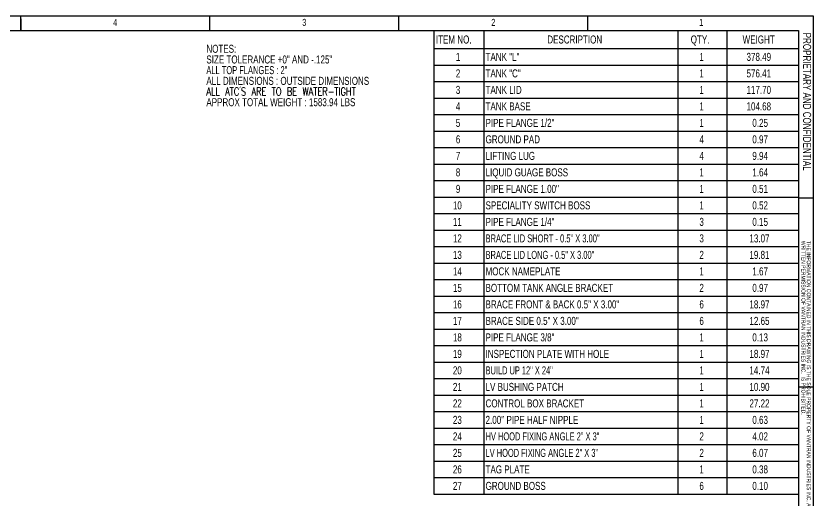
# Model space of a CAD drawing. Header units: inches. Extents: x 1 to 529, y 1 to 374.
# Drawn here: x 262.9 to 528.5, y 212.5 to 373.6 of the extents above; entities that cross this region are included whole.
import ezdxf

# ---------------------------------------------------------------- set-up
doc = ezdxf.new("R2010")
doc.units = ezdxf.units.IN
doc.header["$LTSCALE"] = 32
doc.header["$MEASUREMENT"] = 0
doc.layers.add('FORMAT', color=7, linetype='Continuous')
doc.styles.add('SLDTEXTSTYLE0', font='TXT', dxfattribs={"width": 0.75})
doc.styles.add('SLDTEXTSTYLE1', font='TXT', dxfattribs={"width": 0.7})
doc.styles.add('SLDTEXTSTYLE2', font='TXT', dxfattribs={"width": 0.75, "bigfont": 'bigfont'})
doc.styles.add('SLDTEXTSTYLE4', font='TXT', dxfattribs={"width": 0.698276})
doc.styles.add('SLDTEXTSTYLE5', font='TXT', dxfattribs={"width": 0.694444})
doc.styles.add('SLDTEXTSTYLE6', font='TXT', dxfattribs={"width": 0.696429})

# ---------------------------------------------------------------- blocks, each defined once
blk = doc.blocks.new('SW_NOTE_0')
at = {"layer": 'FORMAT', "color": 0, "attachment_point": 1}
for s, insert, char_height, style in [('NOTES:', (0, 3.44), 2.667, 'SLDTEXTSTYLE0'), ('SIZE TOLERANCE +0" AND -.125"', (0, -0.12), 2.6667, 'SLDTEXTSTYLE0'), ('ALL TOP FLANGES : 2"', (0, -3.67), 2.6667, 'SLDTEXTSTYLE1'), ('ALL DIMENSIONS : OUTSIDE DIMENSIONS', (0, -7.23), 2.6667, 'SLDTEXTSTYLE0'), ('ALL ATC’S ARE TO BE WATER-TIGHT', (0, -10.78), 2.6667, 'SLDTEXTSTYLE2'), ('APPROX TOTAL WEIGHT : 1583.94 LBS', (0, -14.34), 2.6667, 'SLDTEXTSTYLE0')]:
    blk.add_mtext(s, dxfattribs=dict(at, insert=insert, char_height=char_height, style=style))
blk = doc.blocks.new('SW_NOTE_0_1')
at = {"color": 0, "linetype": 'Continuous', "lineweight": 0, "attachment_point": 1, "rotation": 270, "style": 'SLDTEXTSTYLE0'}
for s, insert, char_height in [('WRITTEN PERMISSION OF VANTRAN INDUSTRIES INC.  IS PROHIBITED.', (-0.06, 0), 1.3333), ('THE INFORMATION CONTAINED IN THIS DRAWING IS THE SOLE PROPERTY OF VANTRAN INDUSTRIES INC. ANY REPRODUCTION IN PART OR AS A WHOLE WITHOUT  THE', (1.72, 0), 1.33333)]:
    blk.add_mtext(s, dxfattribs=dict(at, insert=insert, char_height=char_height))
blk = doc.blocks.new('SW_TABLEANNOTATION_0')
at = {"layer": 'FORMAT', "color": 0}
for p, q in [((0, 0), (0, -6.08)), ((0, 0), (16.62, 0)), ((16.62, 0), (16.62, -6.08)), ((16.62, 0), (81.33, 0)), ((81.33, 0), (81.33, -6.08)), ((81.33, 0), (97.61, 0)), ((97.61, 0), (97.61, -6.08)), ((97.61, 0), (121.57, 0)), ((121.57, 0), (121.57, -6.08)), ((0, -6.08), (16.62, -6.08)), ((0, -6.08), (0, -11.57)), ((16.62, -6.08), (81.33, -6.08)), ((16.62, -6.08), (16.62, -11.57)), ((81.33, -6.08), (97.61, -6.08)), ((81.33, -6.08), (81.33, -11.57)), ((97.61, -6.08), (121.57, -6.08)), ((97.61, -6.08), (97.61, -11.57)), ((121.57, -6.08), (121.57, -11.57)), ((0, -11.57), (0, -17.06)), ((0, -11.57), (16.62, -11.57)), ((16.62, -11.57), (16.62, -17.06)), ((16.62, -11.57), (81.33, -11.57)), ((81.33, -11.57), (81.33, -17.06)), ((81.33, -11.57), (97.61, -11.57)), ((97.61, -11.57), (97.61, -17.06)), ((97.61, -11.57), (121.57, -11.57)), ((121.57, -11.57), (121.57, -17.06)), ((0, -17.06), (0, -22.55)), ((0, -17.06), (16.62, -17.06)), ((16.62, -17.06), (16.62, -22.55)), ((16.62, -17.06), (81.33, -17.06)), ((81.33, -17.06), (81.33, -22.55)), ((81.33, -17.06), (97.61, -17.06)), ((97.61, -17.06), (97.61, -22.55)), ((97.61, -17.06), (121.57, -17.06)), ((121.57, -17.06), (121.57, -22.55)), ((0, -22.55), (0, -28.04)), ((0, -22.55), (16.62, -22.55)), ((16.62, -22.55), (16.62, -28.04)), ((16.62, -22.55), (81.33, -22.55)), ((81.33, -22.55), (81.33, -28.04)), ((81.33, -22.55), (97.61, -22.55)), ((97.61, -22.55), (97.61, -28.04)), ((97.61, -22.55), (121.57, -22.55)), ((121.57, -22.55), (121.57, -28.04)), ((0, -28.04), (0, -33.54)), ((0, -28.04), (16.62, -28.04)), ((16.62, -28.04), (16.62, -33.54)), ((16.62, -28.04), (81.33, -28.04)), ((81.33, -28.04), (81.33, -33.54)), ((81.33, -28.04), (97.61, -28.04)), ((97.61, -28.04), (97.61, -33.54)), ((97.61, -28.04), (121.57, -28.04)), ((121.57, -28.04), (121.57, -33.54)), ((0, -33.54), (0, -39.03)), ((0, -33.54), (16.62, -33.54)), ((16.62, -33.54), (16.62, -39.03)), ((16.62, -33.54), (81.33, -33.54)), ((81.33, -33.54), (81.33, -39.03)), ((81.33, -33.54), (97.61, -33.54)), ((97.61, -33.54), (97.61, -39.03)), ((97.61, -33.54), (121.57, -33.54)), ((121.57, -33.54), (121.57, -39.03)), ((0, -39.03), (0, -44.52)), ((0, -39.03), (16.62, -39.03)), ((16.62, -39.03), (16.62, -44.52)), ((16.62, -39.03), (81.33, -39.03)), ((81.33, -39.03), (81.33, -44.52)), ((81.33, -39.03), (97.61, -39.03)), ((97.61, -39.03), (97.61, -44.52)), ((97.61, -39.03), (121.57, -39.03)), ((121.57, -39.03), (121.57, -44.52)), ((0, -44.52), (0, -50.01)), ((0, -44.52), (16.62, -44.52)), ((16.62, -44.52), (16.62, -50.01)), ((16.62, -44.52), (81.33, -44.52)), ((81.33, -44.52), (81.33, -50.01)), ((81.33, -44.52), (97.61, -44.52)), ((97.61, -44.52), (97.61, -50.01)), ((97.61, -44.52), (121.57, -44.52)), ((121.57, -44.52), (121.57, -50.01)), ((0, -50.01), (0, -55.5)), ((0, -50.01), (16.62, -50.01)), ((16.62, -50.01), (16.62, -55.5)), ((16.62, -50.01), (81.33, -50.01)), ((81.33, -50.01), (81.33, -55.5)), ((81.33, -50.01), (97.61, -50.01)), ((97.61, -50.01), (97.61, -55.5)), ((97.61, -50.01), (121.57, -50.01)), ((121.57, -50.01), (121.57, -55.5)), ((0, -55.5), (0, -61)), ((0, -55.5), (16.62, -55.5)), ((16.62, -55.5), (16.62, -61)), ((16.62, -55.5), (81.33, -55.5)), ((81.33, -55.5), (81.33, -61)), ((81.33, -55.5), (97.61, -55.5)), ((97.61, -55.5), (97.61, -61)), ((97.61, -55.5), (121.57, -55.5)), ((121.57, -55.5), (121.57, -61)), ((0, -61), (0, -66.49)), ((0, -61), (16.62, -61)), ((16.62, -61), (16.62, -66.49)), ((16.62, -61), (81.33, -61)), ((81.33, -61), (81.33, -66.49)), ((81.33, -61), (97.61, -61)), ((97.61, -61), (97.61, -66.49)), ((97.61, -61), (121.57, -61)), ((121.57, -61), (121.57, -66.49)), ((0, -66.49), (0, -71.98)), ((0, -66.49), (16.62, -66.49)), ((16.62, -66.49), (16.62, -71.98)), ((16.62, -66.49), (81.33, -66.49)), ((81.33, -66.49), (81.33, -71.98)), ((81.33, -66.49), (97.61, -66.49)), ((97.61, -66.49), (97.61, -71.98)), ((97.61, -66.49), (121.57, -66.49)), ((121.57, -66.49), (121.57, -71.98)), ((0, -71.98), (0, -77.47)), ((0, -71.98), (16.62, -71.98)), ((16.62, -71.98), (16.62, -77.47)), ((16.62, -71.98), (81.33, -71.98)), ((81.33, -71.98), (81.33, -77.47)), ((81.33, -71.98), (97.61, -71.98)), ((97.61, -71.98), (97.61, -77.47)), ((97.61, -71.98), (121.57, -71.98)), ((121.57, -71.98), (121.57, -77.47)), ((0, -77.47), (0, -82.97)), ((0, -77.47), (16.62, -77.47)), ((16.62, -77.47), (16.62, -82.97)), ((16.62, -77.47), (81.33, -77.47)), ((81.33, -77.47), (81.33, -82.97)), ((81.33, -77.47), (97.61, -77.47)), ((97.61, -77.47), (97.61, -82.97)), ((97.61, -77.47), (121.57, -77.47)), ((121.57, -77.47), (121.57, -82.97)), ((0, -82.97), (0, -88.46)), ((0, -82.97), (16.62, -82.97)), ((16.62, -82.97), (16.62, -88.46)), ((16.62, -82.97), (81.33, -82.97)), ((81.33, -82.97), (81.33, -88.46)), ((81.33, -82.97), (97.61, -82.97)), ((97.61, -82.97), (97.61, -88.46)), ((97.61, -82.97), (121.57, -82.97)), ((121.57, -82.97), (121.57, -88.46)), ((0, -88.46), (0, -93.95)), ((0, -88.46), (16.62, -88.46)), ((16.62, -88.46), (16.62, -93.95)), ((16.62, -88.46), (81.33, -88.46)), ((81.33, -88.46), (81.33, -93.95)), ((81.33, -88.46), (97.61, -88.46)), ((97.61, -88.46), (97.61, -93.95)), ((97.61, -88.46), (121.57, -88.46)), ((121.57, -88.46), (121.57, -93.95)), ((0, -93.95), (0, -99.44)), ((0, -93.95), (16.62, -93.95)), ((16.62, -93.95), (16.62, -99.44)), ((16.62, -93.95), (81.33, -93.95)), ((81.33, -93.95), (81.33, -99.44)), ((81.33, -93.95), (97.61, -93.95)), ((97.61, -93.95), (97.61, -99.44)), ((97.61, -93.95), (121.57, -93.95)), ((121.57, -93.95), (121.57, -99.44)), ((0, -99.44), (0, -104.93)), ((0, -99.44), (16.62, -99.44)), ((16.62, -99.44), (16.62, -104.93)), ((16.62, -99.44), (81.33, -99.44)), ((81.33, -99.44), (81.33, -104.93)), ((81.33, -99.44), (97.61, -99.44)), ((97.61, -99.44), (97.61, -104.93)), ((97.61, -99.44), (121.57, -99.44)), ((121.57, -99.44), (121.57, -104.93)), ((0, -104.93), (0, -110.43)), ((0, -104.93), (16.62, -104.93)), ((16.62, -104.93), (16.62, -110.43)), ((16.62, -104.93), (81.33, -104.93)), ((81.33, -104.93), (81.33, -110.43)), ((81.33, -104.93), (97.61, -104.93)), ((97.61, -104.93), (97.61, -110.43)), ((97.61, -104.93), (121.57, -104.93)), ((121.57, -104.93), (121.57, -110.43)), ((0, -110.43), (0, -115.92)), ((0, -110.43), (16.62, -110.43)), ((16.62, -110.43), (16.62, -115.92)), ((16.62, -110.43), (81.33, -110.43)), ((81.33, -110.43), (81.33, -115.92)), ((81.33, -110.43), (97.61, -110.43)), ((97.61, -110.43), (97.61, -115.92)), ((97.61, -110.43), (121.57, -110.43)), ((121.57, -110.43), (121.57, -115.92)), ((0, -115.92), (0, -121.41)), ((0, -115.92), (16.62, -115.92)), ((16.62, -115.92), (16.62, -121.41)), ((16.62, -115.92), (81.33, -115.92)), ((81.33, -115.92), (81.33, -121.41)), ((81.33, -115.92), (97.61, -115.92)), ((97.61, -115.92), (97.61, -121.41)), ((97.61, -115.92), (121.57, -115.92)), ((121.57, -115.92), (121.57, -121.41)), ((0, -121.41), (0, -126.9)), ((0, -121.41), (16.62, -121.41)), ((16.62, -121.41), (16.62, -126.9)), ((16.62, -121.41), (81.33, -121.41)), ((81.33, -121.41), (81.33, -126.9)), ((81.33, -121.41), (97.61, -121.41)), ((97.61, -121.41), (97.61, -126.9)), ((97.61, -121.41), (121.57, -121.41)), ((121.57, -121.41), (121.57, -126.9)), ((0, -126.9), (0, -132.39)), ((0, -126.9), (16.62, -126.9)), ((16.62, -126.9), (16.62, -132.39)), ((16.62, -126.9), (81.33, -126.9)), ((81.33, -126.9), (81.33, -132.39)), ((81.33, -126.9), (97.61, -126.9)), ((97.61, -126.9), (97.61, -132.39)), ((97.61, -126.9), (121.57, -126.9)), ((121.57, -126.9), (121.57, -132.39)), ((0, -132.39), (0, -137.89)), ((0, -132.39), (16.62, -132.39)), ((16.62, -132.39), (16.62, -137.89)), ((16.62, -132.39), (81.33, -132.39)), ((81.33, -132.39), (81.33, -137.89)), ((81.33, -132.39), (97.61, -132.39)), ((97.61, -132.39), (97.61, -137.89)), ((97.61, -132.39), (121.57, -132.39)), ((121.57, -132.39), (121.57, -137.89)), ((0, -137.89), (0, -143.38)), ((0, -137.89), (16.62, -137.89)), ((16.62, -137.89), (16.62, -143.38)), ((16.62, -137.89), (81.33, -137.89)), ((81.33, -137.89), (81.33, -143.38)), ((81.33, -137.89), (97.61, -137.89)), ((97.61, -137.89), (97.61, -143.38)), ((97.61, -137.89), (121.57, -137.89)), ((121.57, -137.89), (121.57, -143.38)), ((0, -143.38), (0, -148.87)), ((0, -143.38), (16.62, -143.38)), ((16.62, -143.38), (16.62, -148.87)), ((16.62, -143.38), (81.33, -143.38)), ((81.33, -143.38), (81.33, -148.87)), ((81.33, -143.38), (97.61, -143.38)), ((97.61, -143.38), (97.61, -148.87)), ((97.61, -143.38), (121.57, -143.38)), ((121.57, -143.38), (121.57, -148.87)), ((0, -148.87), (0, -154.36)), ((0, -148.87), (16.62, -148.87)), ((16.62, -148.87), (16.62, -154.36)), ((16.62, -148.87), (81.33, -148.87)), ((81.33, -148.87), (81.33, -154.36)), ((81.33, -148.87), (97.61, -148.87)), ((97.61, -148.87), (97.61, -154.36)), ((97.61, -148.87), (121.57, -148.87)), ((121.57, -148.87), (121.57, -154.36)), ((0, -154.36), (16.62, -154.36)), ((16.62, -154.36), (81.33, -154.36)), ((81.33, -154.36), (97.61, -154.36)), ((97.61, -154.36), (121.57, -154.36))]:
    blk.add_line(p, q, dxfattribs=at)
at = {"layer": 'FORMAT', "color": 0, "attachment_point": 1}
for s, insert, char_height, style in [('ITEM NO.', (0.7, -1.7), 2.667, 'SLDTEXTSTYLE0'), ('DESCRIPTION', (37.82, -1.7), 2.6667, 'SLDTEXTSTYLE0'), ('QTY.', (85.61, -1.7), 2.667, 'SLDTEXTSTYLE0'), ('WEIGHT', (102.9, -1.7), 2.667, 'SLDTEXTSTYLE0'), ('1', (7.34, -7.48), 2.67, 'SLDTEXTSTYLE0'), ('TANK "L"', (17.25, -7.48), 2.667, 'SLDTEXTSTYLE0'), ('1', (88.5, -7.48), 2.67, 'SLDTEXTSTYLE0'), ('378.49', (104.2, -7.48), 2.667, 'SLDTEXTSTYLE0'), ('2', (7.34, -12.98), 2.67, 'SLDTEXTSTYLE0'), ('TANK "C"', (17.25, -12.98), 2.667, 'SLDTEXTSTYLE0'), ('1', (88.5, -12.98), 2.67, 'SLDTEXTSTYLE0'), ('576.41', (104.2, -12.98), 2.667, 'SLDTEXTSTYLE0'), ('3', (7.34, -18.47), 2.67, 'SLDTEXTSTYLE0'), ('TANK LID', (17.25, -18.47), 2.667, 'SLDTEXTSTYLE0'), ('1', (88.5, -18.47), 2.67, 'SLDTEXTSTYLE0'), ('117.70', (104.2, -18.47), 2.667, 'SLDTEXTSTYLE0'), ('4', (7.34, -23.96), 2.67, 'SLDTEXTSTYLE0'), ('TANK BASE', (17.25, -23.96), 2.667, 'SLDTEXTSTYLE0'), ('1', (88.5, -23.96), 2.67, 'SLDTEXTSTYLE0'), ('104.68', (104.2, -23.96), 2.667, 'SLDTEXTSTYLE0'), ('5', (7.34, -29.45), 2.67, 'SLDTEXTSTYLE0'), ('PIPE FLANGE 1/2"', (17.25, -29.45), 2.6667, 'SLDTEXTSTYLE0'), ('1', (88.5, -29.45), 2.67, 'SLDTEXTSTYLE0'), ('0.25', (106.14, -29.45), 2.667, 'SLDTEXTSTYLE0'), ('6', (7.34, -34.94), 2.67, 'SLDTEXTSTYLE0'), ('GROUND PAD', (17.25, -34.94), 2.667, 'SLDTEXTSTYLE0'), ('4', (88.5, -34.94), 2.67, 'SLDTEXTSTYLE0'), ('0.97', (106.14, -34.94), 2.667, 'SLDTEXTSTYLE0'), ('7', (7.34, -40.44), 2.67, 'SLDTEXTSTYLE0'), ('LIFTING LUG', (17.25, -40.44), 2.6667, 'SLDTEXTSTYLE0'), ('4', (88.5, -40.44), 2.67, 'SLDTEXTSTYLE0'), ('9.94', (106.14, -40.44), 2.667, 'SLDTEXTSTYLE0'), ('8', (7.34, -45.93), 2.67, 'SLDTEXTSTYLE0'), ('LIQUID GUAGE BOSS', (17.25, -45.93), 2.6667, 'SLDTEXTSTYLE0'), ('1', (88.5, -45.93), 2.67, 'SLDTEXTSTYLE0'), ('1.64', (106.14, -45.93), 2.667, 'SLDTEXTSTYLE0'), ('9', (7.34, -51.42), 2.67, 'SLDTEXTSTYLE0'), ('PIPE FLANGE 1.00"', (17.25, -51.42), 2.6667, 'SLDTEXTSTYLE0'), ('1', (88.5, -51.42), 2.67, 'SLDTEXTSTYLE0'), ('0.51', (106.14, -51.42), 2.667, 'SLDTEXTSTYLE0'), ('10', (6.37, -56.91), 2.667, 'SLDTEXTSTYLE0'), ('SPECIALITY SWITCH BOSS', (17.25, -56.91), 2.6667, 'SLDTEXTSTYLE0'), ('1', (88.5, -56.91), 2.67, 'SLDTEXTSTYLE0'), ('0.52', (106.14, -56.91), 2.667, 'SLDTEXTSTYLE0'), ('11', (6.37, -62.4), 2.667, 'SLDTEXTSTYLE0'), ('PIPE FLANGE 1/4"', (17.25, -62.4), 2.6667, 'SLDTEXTSTYLE0'), ('3', (88.5, -62.4), 2.67, 'SLDTEXTSTYLE0'), ('0.15', (106.14, -62.4), 2.667, 'SLDTEXTSTYLE0'), ('12', (6.37, -67.9), 2.667, 'SLDTEXTSTYLE0'), ('BRACE LID SHORT - 0.5" X 3.00"', (17.25, -67.9), 2.6667, 'SLDTEXTSTYLE1'), ('3', (88.5, -67.9), 2.67, 'SLDTEXTSTYLE0'), ('13.07', (105.17, -67.9), 2.667, 'SLDTEXTSTYLE0'), ('13', (6.37, -73.39), 2.667, 'SLDTEXTSTYLE0'), ('BRACE LID LONG - 0.5" X 3.00"', (17.25, -73.39), 2.6667, 'SLDTEXTSTYLE4'), ('2', (88.5, -73.39), 2.67, 'SLDTEXTSTYLE0'), ('19.81', (105.17, -73.39), 2.667, 'SLDTEXTSTYLE0'), ('14', (6.37, -78.88), 2.667, 'SLDTEXTSTYLE0'), ('MOCK NAMEPLATE', (17.25, -78.88), 2.6667, 'SLDTEXTSTYLE0'), ('1', (88.5, -78.88), 2.67, 'SLDTEXTSTYLE0'), ('1.67', (106.14, -78.88), 2.667, 'SLDTEXTSTYLE0'), ('15', (6.37, -84.37), 2.667, 'SLDTEXTSTYLE0'), ('BOTTOM TANK ANGLE BRACKET', (17.25, -84.37), 2.6667, 'SLDTEXTSTYLE0'), ('2', (88.5, -84.37), 2.67, 'SLDTEXTSTYLE0'), ('0.97', (106.14, -84.37), 2.667, 'SLDTEXTSTYLE0'), ('16', (6.37, -89.87), 2.667, 'SLDTEXTSTYLE0'), ('BRACE FRONT & BACK 0.5" X 3.00"', (17.25, -89.87), 2.6667, 'SLDTEXTSTYLE0'), ('6', (88.5, -89.87), 2.67, 'SLDTEXTSTYLE0'), ('18.97', (105.17, -89.87), 2.667, 'SLDTEXTSTYLE0'), ('17', (6.37, -95.36), 2.667, 'SLDTEXTSTYLE0'), ('BRACE SIDE 0.5" X 3.00"', (17.25, -95.36), 2.6667, 'SLDTEXTSTYLE0'), ('6', (88.5, -95.36), 2.67, 'SLDTEXTSTYLE0'), ('12.65', (105.17, -95.36), 2.667, 'SLDTEXTSTYLE0'), ('18', (6.37, -100.85), 2.667, 'SLDTEXTSTYLE0'), ('PIPE FLANGE 3/8"', (17.25, -100.85), 2.6667, 'SLDTEXTSTYLE0'), ('1', (88.5, -100.85), 2.67, 'SLDTEXTSTYLE0'), ('0.13', (106.14, -100.85), 2.667, 'SLDTEXTSTYLE0'), ('19', (6.37, -106.34), 2.667, 'SLDTEXTSTYLE0'), ('INSPECTION PLATE WITH HOLE', (17.25, -106.34), 2.6667, 'SLDTEXTSTYLE0'), ('1', (88.5, -106.34), 2.67, 'SLDTEXTSTYLE0'), ('18.97', (105.17, -106.34), 2.667, 'SLDTEXTSTYLE0'), ('20', (6.37, -111.83), 2.667, 'SLDTEXTSTYLE0'), ('BUILD UP 12" X 24"', (17.25, -111.83), 2.6667, 'SLDTEXTSTYLE5'), ('1', (88.5, -111.83), 2.67, 'SLDTEXTSTYLE0'), ('14.74', (105.17, -111.83), 2.667, 'SLDTEXTSTYLE0'), ('21', (6.37, -117.33), 2.667, 'SLDTEXTSTYLE0'), ('LV BUSHING PATCH', (17.25, -117.33), 2.6667, 'SLDTEXTSTYLE0'), ('1', (88.5, -117.33), 2.67, 'SLDTEXTSTYLE0'), ('10.90', (105.17, -117.33), 2.667, 'SLDTEXTSTYLE0'), ('22', (6.37, -122.82), 2.667, 'SLDTEXTSTYLE0'), ('CONTROL BOX BRACKET', (17.25, -122.82), 2.6667, 'SLDTEXTSTYLE0'), ('1', (88.5, -122.82), 2.67, 'SLDTEXTSTYLE0'), ('27.22', (105.17, -122.82), 2.667, 'SLDTEXTSTYLE0'), ('23', (6.37, -128.31), 2.667, 'SLDTEXTSTYLE0'), ("2.00'' PIPE HALF NIPPLE", (17.25, -128.31), 2.6667, 'SLDTEXTSTYLE0'), ('1', (88.5, -128.31), 2.67, 'SLDTEXTSTYLE0'), ('0.63', (106.14, -128.31), 2.667, 'SLDTEXTSTYLE0'), ('24', (6.37, -133.8), 2.667, 'SLDTEXTSTYLE0'), ('HV HOOD FIXING ANGLE 2" X 3"', (17.25, -133.8), 2.6667, 'SLDTEXTSTYLE6'), ('2', (88.5, -133.8), 2.67, 'SLDTEXTSTYLE0'), ('4.02', (106.14, -133.8), 2.667, 'SLDTEXTSTYLE0'), ('25', (6.37, -139.29), 2.667, 'SLDTEXTSTYLE0'), ('LV HOOD FIXING ANGLE 2" X 3"', (17.25, -139.29), 2.6667, 'SLDTEXTSTYLE6'), ('2', (88.5, -139.29), 2.67, 'SLDTEXTSTYLE0'), ('6.07', (106.14, -139.29), 2.667, 'SLDTEXTSTYLE0'), ('26', (6.37, -144.79), 2.667, 'SLDTEXTSTYLE0'), ('TAG PLATE', (17.25, -144.79), 2.667, 'SLDTEXTSTYLE0'), ('1', (88.5, -144.79), 2.67, 'SLDTEXTSTYLE0'), ('0.38', (106.14, -144.79), 2.667, 'SLDTEXTSTYLE0'), ('27', (6.37, -150.28), 2.667, 'SLDTEXTSTYLE0'), ('GROUND BOSS', (17.25, -150.28), 2.6667, 'SLDTEXTSTYLE0'), ('6', (88.5, -150.28), 2.67, 'SLDTEXTSTYLE0'), ('0.10', (106.14, -150.28), 2.667, 'SLDTEXTSTYLE0')]:
    blk.add_mtext(s, dxfattribs=dict(at, insert=insert, char_height=char_height, style=style))

msp = doc.modelspace()

# ---------------------------------------------------------------- linework, layer by layer
at = {"color": 7, "linetype": 'Continuous', "lineweight": 25}
for p, q in [((0.598, 373.575), (528.535, 373.575)), ((264.567, 368.775), (264.567, 373.575)), ((264.567, 372.616), (264.567, 368.774)), ((327.559, 368.775), (327.559, 373.575)), ((390.551, 368.775), (390.551, 373.575)), ((453.543, 368.775), (453.543, 373.575)), ((528.535, 373.575), (528.535, 0.598)), ((5.398, 368.775), (523.735, 368.775)), ((523.735, 368.775), (523.735, 5.398)), ((523.735, 313.071), (528.535, 313.071)), ((523.735, 250.079), (528.535, 250.079))]:
    msp.add_line(p, q, dxfattribs=at)

# ---------------------------------------------------------------- block references
at = {"color": 7, "linetype": 'Continuous', "lineweight": 0}
msp.add_blockref('SW_NOTE_0_1', (526.068, 298.719), dxfattribs=at)
at = {"layer": 'FORMAT'}
for name, p in [('SW_TABLEANNOTATION_0', (402.166, 368.775)), ('SW_NOTE_0', (326.39, 360.545))]:
    msp.add_blockref(name, p, dxfattribs=at)

# ---------------------------------------------------------------- texts
at = {"color": 7, "linetype": 'Continuous', "lineweight": 0, "char_height": 2.333, "attachment_point": 2, "style": 'SLDTEXTSTYLE0'}
for s, insert in [('4', (296.016, 372.608)), ('3', (359.008, 372.608)), ('2', (422, 372.608)), ('1', (491.292, 372.608))]:
    msp.add_mtext(s, dxfattribs=dict(at, insert=insert))
at = {"color": 7, "linetype": 'Continuous', "lineweight": 0, "insert": (527.882, 367.994), "char_height": 2.66667, "attachment_point": 1, "rotation": 270, "style": 'SLDTEXTSTYLE0'}
msp.add_mtext('PROPRIETARY AND CONFIDENTIAL', dxfattribs=at)

doc.saveas('drawing.dxf')
